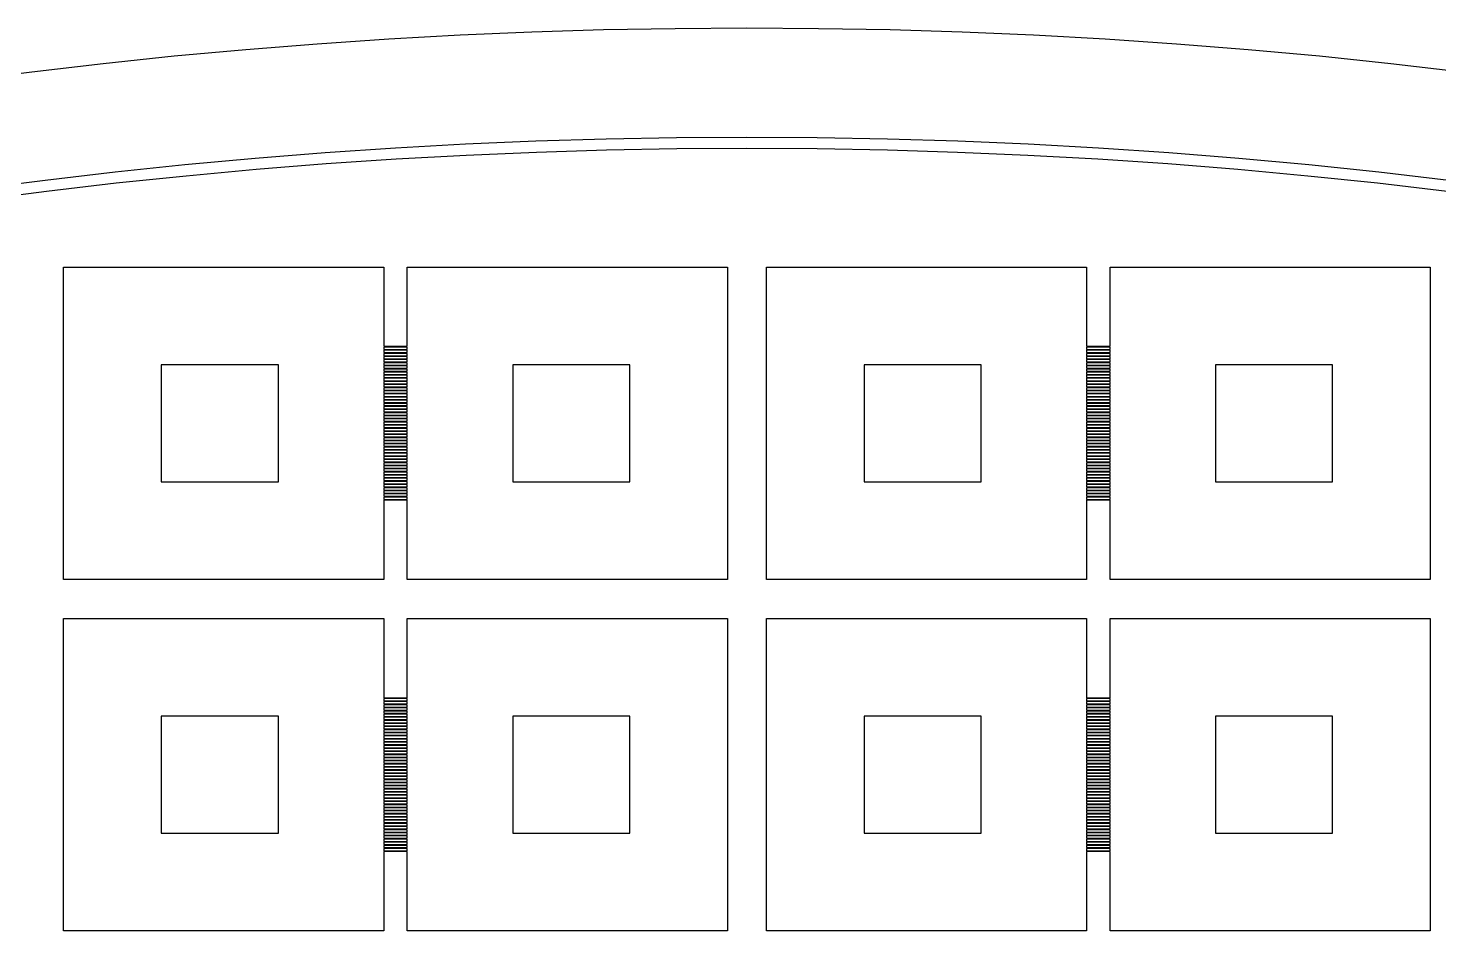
# Model space of a CAD drawing. Extents: x 40 to 187, y -3 to 150.
# Drawn here: x 101.03 to 119.5, y 138.31 to 150.13 of the extents above; entities that cross this region are included whole.
import ezdxf

# ---------------------------------------------------------------- set-up
doc = ezdxf.new("R2010")
doc.units = 0

msp = doc.modelspace()

# ---------------------------------------------------------------- linework, layer by layer
for p, q in [((106.687, 150.035), (105.75, 149.983)), ((107.625, 150.075), (106.687, 150.035)), ((108.563, 150.104), (107.625, 150.075)), ((109.502, 150.121), (108.563, 150.104)), ((110.441, 150.127), (109.502, 150.121)), ((111.38, 150.121), (110.441, 150.127)), ((112.318, 150.104), (111.38, 150.121)), ((113.257, 150.075), (112.318, 150.104)), ((114.194, 150.035), (113.257, 150.075)), ((115.132, 149.983), (114.194, 150.035)), ((103.877, 149.845), (102.942, 149.759)), ((104.813, 149.92), (103.877, 149.845)), ((105.75, 149.983), (104.813, 149.92)), ((116.068, 149.92), (115.132, 149.983)), ((117.004, 149.845), (116.068, 149.92)), ((117.939, 149.759), (117.004, 149.845)), ((102.009, 149.661), (101.076, 149.552)), ((102.942, 149.759), (102.009, 149.661)), ((118.873, 149.661), (117.939, 149.759)), ((119.805, 149.552), (118.873, 149.661)), ((101.076, 149.552), (100.145, 149.431)), ((108.598, 148.68), (109.52, 148.697)), ((109.52, 148.697), (110.441, 148.702)), ((110.441, 148.702), (111.362, 148.697)), ((111.362, 148.697), (112.283, 148.68)), ((104.918, 148.499), (105.837, 148.561)), ((105.837, 148.561), (106.757, 148.612)), ((106.757, 148.612), (107.678, 148.651)), ((107.678, 148.651), (108.598, 148.68)), ((108.602, 148.53), (107.683, 148.501)), ((109.521, 148.547), (108.602, 148.53)), ((110.441, 148.552), (109.521, 148.547)), ((111.36, 148.547), (110.441, 148.552)), ((112.28, 148.53), (111.36, 148.547)), ((113.199, 148.501), (112.28, 148.53)), ((112.283, 148.68), (113.204, 148.651)), ((113.204, 148.651), (114.125, 148.612)), ((114.125, 148.612), (115.044, 148.561)), ((115.044, 148.561), (115.964, 148.499)), ((102.166, 148.245), (103.082, 148.341)), ((103.082, 148.341), (104, 148.425)), ((104, 148.425), (104.918, 148.499)), ((104.929, 148.349), (104.012, 148.276)), ((105.846, 148.411), (104.929, 148.349)), ((106.764, 148.462), (105.846, 148.411)), ((107.683, 148.501), (106.764, 148.462)), ((114.117, 148.462), (113.199, 148.501)), ((115.035, 148.411), (114.117, 148.462)), ((115.953, 148.349), (115.035, 148.411)), ((116.869, 148.276), (115.953, 148.349)), ((115.964, 148.499), (116.882, 148.425)), ((116.882, 148.425), (117.799, 148.341)), ((117.799, 148.341), (118.716, 148.245)), ((101.251, 148.138), (102.166, 148.245)), ((103.097, 148.191), (102.182, 148.096)), ((104.012, 148.276), (103.097, 148.191)), ((117.785, 148.191), (116.869, 148.276)), ((118.699, 148.096), (117.785, 148.191)), ((118.716, 148.245), (119.631, 148.138)), ((100.337, 148.019), (101.251, 148.138)), ((101.269, 147.989), (100.357, 147.871)), ((102.182, 148.096), (101.269, 147.989)), ((119.612, 147.989), (118.699, 148.096)), ((101.493, 142.908), (101.493, 146.999)), ((101.493, 146.999), (105.686, 146.999)), ((105.686, 146.999), (105.686, 145.961)), ((105.992, 145.961), (105.992, 146.999)), ((105.992, 146.999), (110.185, 146.999)), ((110.185, 146.999), (110.185, 142.908)), ((110.696, 142.908), (110.696, 146.999)), ((110.696, 146.999), (114.889, 146.999)), ((114.889, 146.999), (114.889, 145.961)), ((115.196, 145.961), (115.196, 146.999)), ((115.196, 146.999), (119.389, 146.999)), ((119.389, 146.999), (119.389, 142.908)), ((105.686, 145.961), (105.992, 145.961)), ((105.992, 145.951), (105.686, 145.951)), ((105.686, 145.951), (105.686, 145.92)), ((105.992, 145.92), (105.992, 145.951)), ((114.889, 145.961), (115.196, 145.961)), ((115.196, 145.951), (114.889, 145.951)), ((114.889, 145.951), (114.889, 145.92)), ((115.196, 145.92), (115.196, 145.951)), ((105.686, 145.92), (105.992, 145.92)), ((105.992, 145.91), (105.686, 145.91)), ((105.686, 145.91), (105.686, 145.879)), ((105.686, 145.879), (105.992, 145.879)), ((105.992, 145.869), (105.686, 145.869)), ((105.686, 145.869), (105.686, 145.838)), ((105.686, 145.838), (105.992, 145.838)), ((105.992, 145.828), (105.686, 145.828)), ((105.686, 145.828), (105.686, 145.797)), ((105.686, 145.797), (105.992, 145.797)), ((105.992, 145.787), (105.686, 145.787)), ((105.686, 145.787), (105.686, 145.756)), ((105.686, 145.756), (105.992, 145.756)), ((105.992, 145.746), (105.686, 145.746)), ((105.686, 145.746), (105.686, 145.715)), ((105.992, 145.879), (105.992, 145.91)), ((105.992, 145.838), (105.992, 145.869)), ((105.992, 145.797), (105.992, 145.828)), ((105.992, 145.756), (105.992, 145.787)), ((105.992, 145.715), (105.992, 145.746)), ((114.889, 145.92), (115.196, 145.92)), ((115.196, 145.91), (114.889, 145.91)), ((114.889, 145.91), (114.889, 145.879)), ((114.889, 145.879), (115.196, 145.879)), ((115.196, 145.869), (114.889, 145.869)), ((114.889, 145.869), (114.889, 145.838)), ((114.889, 145.838), (115.196, 145.838)), ((115.196, 145.828), (114.889, 145.828)), ((114.889, 145.828), (114.889, 145.797)), ((114.889, 145.797), (115.196, 145.797)), ((115.196, 145.787), (114.889, 145.787)), ((114.889, 145.787), (114.889, 145.756)), ((114.889, 145.756), (115.196, 145.756)), ((115.196, 145.746), (114.889, 145.746)), ((114.889, 145.746), (114.889, 145.715)), ((115.196, 145.879), (115.196, 145.91)), ((115.196, 145.838), (115.196, 145.869)), ((115.196, 145.797), (115.196, 145.828)), ((115.196, 145.756), (115.196, 145.787)), ((115.196, 145.715), (115.196, 145.746)), ((104.305, 145.72), (102.771, 145.72)), ((102.771, 145.72), (102.771, 144.187)), ((104.305, 144.187), (104.305, 145.72)), ((105.686, 145.715), (105.992, 145.715)), ((105.992, 145.705), (105.686, 145.705)), ((105.686, 145.705), (105.686, 145.674)), ((105.686, 145.674), (105.992, 145.674)), ((105.992, 145.664), (105.686, 145.664)), ((105.686, 145.664), (105.686, 145.634)), ((105.686, 145.634), (105.992, 145.634)), ((105.992, 145.623), (105.686, 145.623)), ((105.686, 145.623), (105.686, 145.593)), ((105.686, 145.593), (105.992, 145.593)), ((105.992, 145.582), (105.686, 145.582)), ((105.686, 145.582), (105.686, 145.552)), ((105.992, 145.674), (105.992, 145.705)), ((105.992, 145.634), (105.992, 145.664)), ((105.992, 145.593), (105.992, 145.623)), ((105.992, 145.552), (105.992, 145.582)), ((108.907, 145.72), (107.373, 145.72)), ((107.373, 145.72), (107.373, 144.187)), ((108.907, 144.187), (108.907, 145.72)), ((113.509, 145.72), (111.975, 145.72)), ((111.975, 145.72), (111.975, 144.187)), ((113.509, 144.187), (113.509, 145.72)), ((114.889, 145.715), (115.196, 145.715)), ((115.196, 145.705), (114.889, 145.705)), ((114.889, 145.705), (114.889, 145.674)), ((114.889, 145.674), (115.196, 145.674)), ((115.196, 145.664), (114.889, 145.664)), ((114.889, 145.664), (114.889, 145.634)), ((114.889, 145.634), (115.196, 145.634)), ((115.196, 145.623), (114.889, 145.623)), ((114.889, 145.623), (114.889, 145.593)), ((114.889, 145.593), (115.196, 145.593)), ((115.196, 145.582), (114.889, 145.582)), ((114.889, 145.582), (114.889, 145.552)), ((115.196, 145.674), (115.196, 145.705)), ((115.196, 145.634), (115.196, 145.664)), ((115.196, 145.593), (115.196, 145.623)), ((115.196, 145.552), (115.196, 145.582)), ((118.11, 145.72), (116.576, 145.72)), ((116.576, 145.72), (116.576, 144.187)), ((118.11, 144.187), (118.11, 145.72)), ((105.686, 145.552), (105.992, 145.552)), ((105.992, 145.542), (105.686, 145.542)), ((105.686, 145.542), (105.686, 145.511)), ((105.686, 145.511), (105.992, 145.511)), ((105.992, 145.501), (105.686, 145.501)), ((105.686, 145.501), (105.686, 145.47)), ((105.686, 145.47), (105.992, 145.47)), ((105.992, 145.46), (105.686, 145.46)), ((105.686, 145.46), (105.686, 145.429)), ((105.686, 145.429), (105.992, 145.429)), ((105.992, 145.419), (105.686, 145.419)), ((105.686, 145.419), (105.686, 145.388)), ((105.686, 145.388), (105.992, 145.388)), ((105.992, 145.378), (105.686, 145.378)), ((105.686, 145.378), (105.686, 145.347)), ((105.992, 145.511), (105.992, 145.542)), ((105.992, 145.47), (105.992, 145.501)), ((105.992, 145.429), (105.992, 145.46)), ((105.992, 145.388), (105.992, 145.419)), ((105.992, 145.347), (105.992, 145.378)), ((114.889, 145.552), (115.196, 145.552)), ((115.196, 145.542), (114.889, 145.542)), ((114.889, 145.542), (114.889, 145.511)), ((114.889, 145.511), (115.196, 145.511)), ((115.196, 145.501), (114.889, 145.501)), ((114.889, 145.501), (114.889, 145.47)), ((114.889, 145.47), (115.196, 145.47)), ((115.196, 145.46), (114.889, 145.46)), ((114.889, 145.46), (114.889, 145.429)), ((114.889, 145.429), (115.196, 145.429)), ((115.196, 145.419), (114.889, 145.419)), ((114.889, 145.419), (114.889, 145.388)), ((114.889, 145.388), (115.196, 145.388)), ((115.196, 145.378), (114.889, 145.378)), ((114.889, 145.378), (114.889, 145.347)), ((115.196, 145.511), (115.196, 145.542)), ((115.196, 145.47), (115.196, 145.501)), ((115.196, 145.429), (115.196, 145.46)), ((115.196, 145.388), (115.196, 145.419)), ((115.196, 145.347), (115.196, 145.378)), ((105.686, 145.347), (105.992, 145.347)), ((105.992, 145.337), (105.686, 145.337)), ((105.686, 145.337), (105.686, 145.306)), ((105.686, 145.306), (105.992, 145.306)), ((105.992, 145.296), (105.686, 145.296)), ((105.686, 145.296), (105.686, 145.265)), ((105.686, 145.265), (105.992, 145.265)), ((105.992, 145.255), (105.686, 145.255)), ((105.686, 145.255), (105.686, 145.225)), ((105.686, 145.225), (105.992, 145.225)), ((105.992, 145.214), (105.686, 145.214)), ((105.686, 145.214), (105.686, 145.184)), ((105.992, 145.306), (105.992, 145.337)), ((105.992, 145.265), (105.992, 145.296)), ((105.992, 145.225), (105.992, 145.255)), ((105.992, 145.184), (105.992, 145.214)), ((114.889, 145.347), (115.196, 145.347)), ((115.196, 145.337), (114.889, 145.337)), ((114.889, 145.337), (114.889, 145.306)), ((114.889, 145.306), (115.196, 145.306)), ((115.196, 145.296), (114.889, 145.296)), ((114.889, 145.296), (114.889, 145.265)), ((114.889, 145.265), (115.196, 145.265)), ((115.196, 145.255), (114.889, 145.255)), ((114.889, 145.255), (114.889, 145.225)), ((114.889, 145.225), (115.196, 145.225)), ((115.196, 145.214), (114.889, 145.214)), ((114.889, 145.214), (114.889, 145.184)), ((115.196, 145.306), (115.196, 145.337)), ((115.196, 145.265), (115.196, 145.296)), ((115.196, 145.225), (115.196, 145.255)), ((115.196, 145.184), (115.196, 145.214)), ((105.686, 145.184), (105.992, 145.184)), ((105.992, 145.173), (105.686, 145.173)), ((105.686, 145.173), (105.686, 145.143)), ((105.686, 145.143), (105.992, 145.143)), ((105.992, 145.132), (105.686, 145.132)), ((105.686, 145.132), (105.686, 145.102)), ((105.686, 145.102), (105.992, 145.102)), ((105.992, 145.092), (105.686, 145.092)), ((105.686, 145.092), (105.686, 145.061)), ((105.686, 145.061), (105.992, 145.061)), ((105.992, 145.051), (105.686, 145.051)), ((105.686, 145.051), (105.686, 145.02)), ((105.686, 145.02), (105.992, 145.02)), ((105.992, 145.01), (105.686, 145.01)), ((105.686, 145.01), (105.686, 144.979)), ((105.992, 145.143), (105.992, 145.173)), ((105.992, 145.102), (105.992, 145.132)), ((105.992, 145.061), (105.992, 145.092)), ((105.992, 145.02), (105.992, 145.051)), ((105.992, 144.979), (105.992, 145.01)), ((114.889, 145.184), (115.196, 145.184)), ((115.196, 145.173), (114.889, 145.173)), ((114.889, 145.173), (114.889, 145.143)), ((114.889, 145.143), (115.196, 145.143)), ((115.196, 145.132), (114.889, 145.132)), ((114.889, 145.132), (114.889, 145.102)), ((114.889, 145.102), (115.196, 145.102)), ((115.196, 145.092), (114.889, 145.092)), ((114.889, 145.092), (114.889, 145.061)), ((114.889, 145.061), (115.196, 145.061)), ((115.196, 145.051), (114.889, 145.051)), ((114.889, 145.051), (114.889, 145.02)), ((114.889, 145.02), (115.196, 145.02)), ((115.196, 145.01), (114.889, 145.01)), ((114.889, 145.01), (114.889, 144.979)), ((115.196, 145.143), (115.196, 145.173)), ((115.196, 145.102), (115.196, 145.132)), ((115.196, 145.061), (115.196, 145.092)), ((115.196, 145.02), (115.196, 145.051)), ((115.196, 144.979), (115.196, 145.01)), ((105.686, 144.979), (105.992, 144.979)), ((105.992, 144.969), (105.686, 144.969)), ((105.686, 144.969), (105.686, 144.938)), ((105.686, 144.938), (105.992, 144.938)), ((105.992, 144.928), (105.686, 144.928)), ((105.686, 144.928), (105.686, 144.897)), ((105.686, 144.897), (105.992, 144.897)), ((105.992, 144.887), (105.686, 144.887)), ((105.686, 144.887), (105.686, 144.856)), ((105.686, 144.856), (105.992, 144.856)), ((105.992, 144.846), (105.686, 144.846)), ((105.686, 144.846), (105.686, 144.815)), ((105.992, 144.938), (105.992, 144.969)), ((105.992, 144.897), (105.992, 144.928)), ((105.992, 144.856), (105.992, 144.887)), ((105.992, 144.815), (105.992, 144.846)), ((114.889, 144.979), (115.196, 144.979)), ((115.196, 144.969), (114.889, 144.969)), ((114.889, 144.969), (114.889, 144.938)), ((114.889, 144.938), (115.196, 144.938)), ((115.196, 144.928), (114.889, 144.928)), ((114.889, 144.928), (114.889, 144.897)), ((114.889, 144.897), (115.196, 144.897)), ((115.196, 144.887), (114.889, 144.887)), ((114.889, 144.887), (114.889, 144.856)), ((114.889, 144.856), (115.196, 144.856)), ((115.196, 144.846), (114.889, 144.846)), ((114.889, 144.846), (114.889, 144.815)), ((115.196, 144.938), (115.196, 144.969)), ((115.196, 144.897), (115.196, 144.928)), ((115.196, 144.856), (115.196, 144.887)), ((115.196, 144.815), (115.196, 144.846)), ((105.686, 144.815), (105.992, 144.815)), ((105.992, 144.805), (105.686, 144.805)), ((105.686, 144.805), (105.686, 144.775)), ((105.686, 144.775), (105.992, 144.775)), ((105.992, 144.764), (105.686, 144.764)), ((105.686, 144.764), (105.686, 144.734)), ((105.686, 144.734), (105.992, 144.734)), ((105.992, 144.723), (105.686, 144.723)), ((105.686, 144.723), (105.686, 144.693)), ((105.686, 144.693), (105.992, 144.693)), ((105.992, 144.683), (105.686, 144.683)), ((105.686, 144.683), (105.686, 144.652)), ((105.686, 144.652), (105.992, 144.652)), ((105.992, 144.642), (105.686, 144.642)), ((105.686, 144.642), (105.686, 144.611)), ((105.992, 144.775), (105.992, 144.805)), ((105.992, 144.734), (105.992, 144.764)), ((105.992, 144.693), (105.992, 144.723)), ((105.992, 144.652), (105.992, 144.683)), ((105.992, 144.611), (105.992, 144.642)), ((114.889, 144.815), (115.196, 144.815)), ((115.196, 144.805), (114.889, 144.805)), ((114.889, 144.805), (114.889, 144.775)), ((114.889, 144.775), (115.196, 144.775)), ((115.196, 144.764), (114.889, 144.764)), ((114.889, 144.764), (114.889, 144.734)), ((114.889, 144.734), (115.196, 144.734)), ((115.196, 144.723), (114.889, 144.723)), ((114.889, 144.723), (114.889, 144.693)), ((114.889, 144.693), (115.196, 144.693)), ((115.196, 144.683), (114.889, 144.683)), ((114.889, 144.683), (114.889, 144.652)), ((114.889, 144.652), (115.196, 144.652)), ((115.196, 144.642), (114.889, 144.642)), ((114.889, 144.642), (114.889, 144.611)), ((115.196, 144.775), (115.196, 144.805)), ((115.196, 144.734), (115.196, 144.764)), ((115.196, 144.693), (115.196, 144.723)), ((115.196, 144.652), (115.196, 144.683)), ((115.196, 144.611), (115.196, 144.642)), ((105.686, 144.611), (105.992, 144.611)), ((105.992, 144.601), (105.686, 144.601)), ((105.686, 144.601), (105.686, 144.57)), ((105.686, 144.57), (105.992, 144.57)), ((105.992, 144.56), (105.686, 144.56)), ((105.686, 144.56), (105.686, 144.529)), ((105.686, 144.529), (105.992, 144.529)), ((105.992, 144.519), (105.686, 144.519)), ((105.686, 144.519), (105.686, 144.488)), ((105.686, 144.488), (105.992, 144.488)), ((105.992, 144.478), (105.686, 144.478)), ((105.686, 144.478), (105.686, 144.447)), ((105.992, 144.57), (105.992, 144.601)), ((105.992, 144.529), (105.992, 144.56)), ((105.992, 144.488), (105.992, 144.519)), ((105.992, 144.447), (105.992, 144.478)), ((114.889, 144.611), (115.196, 144.611)), ((115.196, 144.601), (114.889, 144.601)), ((114.889, 144.601), (114.889, 144.57)), ((114.889, 144.57), (115.196, 144.57)), ((115.196, 144.56), (114.889, 144.56)), ((114.889, 144.56), (114.889, 144.529)), ((114.889, 144.529), (115.196, 144.529)), ((115.196, 144.519), (114.889, 144.519)), ((114.889, 144.519), (114.889, 144.488)), ((114.889, 144.488), (115.196, 144.488)), ((115.196, 144.478), (114.889, 144.478)), ((114.889, 144.478), (114.889, 144.447)), ((115.196, 144.57), (115.196, 144.601)), ((115.196, 144.529), (115.196, 144.56)), ((115.196, 144.488), (115.196, 144.519)), ((115.196, 144.447), (115.196, 144.478)), ((105.686, 144.447), (105.992, 144.447)), ((105.992, 144.437), (105.686, 144.437)), ((105.686, 144.437), (105.686, 144.406)), ((105.686, 144.406), (105.992, 144.406)), ((105.992, 144.396), (105.686, 144.396)), ((105.686, 144.396), (105.686, 144.366)), ((105.686, 144.366), (105.992, 144.366)), ((105.992, 144.355), (105.686, 144.355)), ((105.686, 144.355), (105.686, 144.325)), ((105.686, 144.325), (105.992, 144.325)), ((105.992, 144.314), (105.686, 144.314)), ((105.686, 144.314), (105.686, 144.284)), ((105.686, 144.284), (105.992, 144.284)), ((105.992, 144.274), (105.686, 144.274)), ((105.686, 144.274), (105.686, 144.243)), ((105.992, 144.406), (105.992, 144.437)), ((105.992, 144.366), (105.992, 144.396)), ((105.992, 144.325), (105.992, 144.355)), ((105.992, 144.284), (105.992, 144.314)), ((105.992, 144.243), (105.992, 144.274)), ((114.889, 144.447), (115.196, 144.447)), ((115.196, 144.437), (114.889, 144.437)), ((114.889, 144.437), (114.889, 144.406)), ((114.889, 144.406), (115.196, 144.406)), ((115.196, 144.396), (114.889, 144.396)), ((114.889, 144.396), (114.889, 144.366)), ((114.889, 144.366), (115.196, 144.366)), ((115.196, 144.355), (114.889, 144.355)), ((114.889, 144.355), (114.889, 144.325)), ((114.889, 144.325), (115.196, 144.325)), ((115.196, 144.314), (114.889, 144.314)), ((114.889, 144.314), (114.889, 144.284)), ((114.889, 144.284), (115.196, 144.284)), ((115.196, 144.274), (114.889, 144.274)), ((114.889, 144.274), (114.889, 144.243)), ((115.196, 144.406), (115.196, 144.437)), ((115.196, 144.366), (115.196, 144.396)), ((115.196, 144.325), (115.196, 144.355)), ((115.196, 144.284), (115.196, 144.314)), ((115.196, 144.243), (115.196, 144.274)), ((102.771, 144.187), (104.305, 144.187)), ((105.686, 144.243), (105.992, 144.243)), ((105.992, 144.233), (105.686, 144.233)), ((105.686, 144.233), (105.686, 144.202)), ((105.686, 144.202), (105.992, 144.202)), ((105.992, 144.192), (105.686, 144.192)), ((105.686, 144.192), (105.686, 144.161)), ((105.686, 144.161), (105.992, 144.161)), ((105.992, 144.151), (105.686, 144.151)), ((105.686, 144.151), (105.686, 144.12)), ((105.686, 144.12), (105.992, 144.12)), ((105.992, 144.11), (105.686, 144.11)), ((105.686, 144.11), (105.686, 144.079)), ((105.686, 144.079), (105.992, 144.079)), ((105.992, 144.202), (105.992, 144.233)), ((105.992, 144.161), (105.992, 144.192)), ((105.992, 144.12), (105.992, 144.151)), ((105.992, 144.079), (105.992, 144.11)), ((107.373, 144.187), (108.907, 144.187)), ((111.975, 144.187), (113.509, 144.187)), ((114.889, 144.243), (115.196, 144.243)), ((115.196, 144.233), (114.889, 144.233)), ((114.889, 144.233), (114.889, 144.202)), ((114.889, 144.202), (115.196, 144.202)), ((115.196, 144.192), (114.889, 144.192)), ((114.889, 144.192), (114.889, 144.161)), ((114.889, 144.161), (115.196, 144.161)), ((115.196, 144.151), (114.889, 144.151)), ((114.889, 144.151), (114.889, 144.12)), ((114.889, 144.12), (115.196, 144.12)), ((115.196, 144.11), (114.889, 144.11)), ((114.889, 144.11), (114.889, 144.079)), ((114.889, 144.079), (115.196, 144.079)), ((115.196, 144.202), (115.196, 144.233)), ((115.196, 144.161), (115.196, 144.192)), ((115.196, 144.12), (115.196, 144.151)), ((115.196, 144.079), (115.196, 144.11)), ((116.576, 144.187), (118.11, 144.187)), ((105.992, 144.069), (105.686, 144.069)), ((105.686, 144.069), (105.686, 144.038)), ((105.686, 144.038), (105.992, 144.038)), ((105.992, 144.028), (105.686, 144.028)), ((105.686, 144.028), (105.686, 143.997)), ((105.686, 143.997), (105.992, 143.997)), ((105.992, 143.987), (105.686, 143.987)), ((105.686, 143.987), (105.686, 143.957)), ((105.686, 143.957), (105.992, 143.957)), ((105.992, 143.946), (105.686, 143.946)), ((105.686, 143.946), (105.686, 142.908)), ((105.992, 144.038), (105.992, 144.069)), ((105.992, 143.997), (105.992, 144.028)), ((105.992, 143.957), (105.992, 143.987)), ((105.992, 142.908), (105.992, 143.946)), ((115.196, 144.069), (114.889, 144.069)), ((114.889, 144.069), (114.889, 144.038)), ((114.889, 144.038), (115.196, 144.038)), ((115.196, 144.028), (114.889, 144.028)), ((114.889, 144.028), (114.889, 143.997)), ((114.889, 143.997), (115.196, 143.997)), ((115.196, 143.987), (114.889, 143.987)), ((114.889, 143.987), (114.889, 143.957)), ((114.889, 143.957), (115.196, 143.957)), ((115.196, 143.946), (114.889, 143.946)), ((114.889, 143.946), (114.889, 142.908)), ((115.196, 144.038), (115.196, 144.069)), ((115.196, 143.997), (115.196, 144.028)), ((115.196, 143.957), (115.196, 143.987)), ((115.196, 142.908), (115.196, 143.946)), ((105.686, 142.908), (101.493, 142.908)), ((110.185, 142.908), (105.992, 142.908)), ((114.889, 142.908), (110.696, 142.908)), ((119.389, 142.908), (115.196, 142.908)), ((101.493, 138.307), (101.493, 142.397)), ((101.493, 142.397), (105.686, 142.397)), ((105.686, 142.397), (105.686, 141.359)), ((105.992, 141.359), (105.992, 142.397)), ((105.992, 142.397), (110.185, 142.397)), ((110.185, 142.397), (110.185, 138.307)), ((110.696, 138.307), (110.696, 142.397)), ((110.696, 142.397), (114.889, 142.397)), ((114.889, 142.397), (114.889, 141.359)), ((115.196, 141.359), (115.196, 142.397)), ((115.196, 142.397), (119.389, 142.397)), ((119.389, 142.397), (119.389, 138.307)), ((105.686, 141.359), (105.992, 141.359)), ((105.992, 141.349), (105.686, 141.349)), ((105.686, 141.349), (105.686, 141.318)), ((105.686, 141.318), (105.992, 141.318)), ((105.992, 141.308), (105.686, 141.308)), ((105.686, 141.308), (105.686, 141.277)), ((105.992, 141.318), (105.992, 141.349)), ((105.992, 141.277), (105.992, 141.308)), ((114.889, 141.359), (115.196, 141.359)), ((115.196, 141.349), (114.889, 141.349)), ((114.889, 141.349), (114.889, 141.318)), ((114.889, 141.318), (115.196, 141.318)), ((115.196, 141.308), (114.889, 141.308)), ((114.889, 141.308), (114.889, 141.277)), ((115.196, 141.318), (115.196, 141.349)), ((115.196, 141.277), (115.196, 141.308)), ((105.686, 141.277), (105.992, 141.277)), ((105.992, 141.267), (105.686, 141.267)), ((105.686, 141.267), (105.686, 141.236)), ((105.686, 141.236), (105.992, 141.236)), ((105.992, 141.226), (105.686, 141.226)), ((105.686, 141.226), (105.686, 141.195)), ((105.686, 141.195), (105.992, 141.195)), ((105.992, 141.185), (105.686, 141.185)), ((105.686, 141.185), (105.686, 141.155)), ((105.686, 141.155), (105.992, 141.155)), ((105.992, 141.144), (105.686, 141.144)), ((105.686, 141.144), (105.686, 141.114)), ((105.992, 141.236), (105.992, 141.267)), ((105.992, 141.195), (105.992, 141.226)), ((105.992, 141.155), (105.992, 141.185)), ((105.992, 141.114), (105.992, 141.144)), ((114.889, 141.277), (115.196, 141.277)), ((115.196, 141.267), (114.889, 141.267)), ((114.889, 141.267), (114.889, 141.236)), ((114.889, 141.236), (115.196, 141.236)), ((115.196, 141.226), (114.889, 141.226)), ((114.889, 141.226), (114.889, 141.195)), ((114.889, 141.195), (115.196, 141.195)), ((115.196, 141.185), (114.889, 141.185)), ((114.889, 141.185), (114.889, 141.155)), ((114.889, 141.155), (115.196, 141.155)), ((115.196, 141.144), (114.889, 141.144)), ((114.889, 141.144), (114.889, 141.114)), ((115.196, 141.236), (115.196, 141.267)), ((115.196, 141.195), (115.196, 141.226)), ((115.196, 141.155), (115.196, 141.185)), ((115.196, 141.114), (115.196, 141.144)), ((104.305, 141.119), (102.771, 141.119)), ((102.771, 141.119), (102.771, 139.585)), ((104.305, 139.585), (104.305, 141.119)), ((105.686, 141.114), (105.992, 141.114)), ((105.992, 141.103), (105.686, 141.103)), ((105.686, 141.103), (105.686, 141.073)), ((105.686, 141.073), (105.992, 141.073)), ((105.992, 141.063), (105.686, 141.063)), ((105.686, 141.063), (105.686, 141.032)), ((105.686, 141.032), (105.992, 141.032)), ((105.992, 141.022), (105.686, 141.022)), ((105.686, 141.022), (105.686, 140.991)), ((105.686, 140.991), (105.992, 140.991)), ((105.992, 140.981), (105.686, 140.981)), ((105.686, 140.981), (105.686, 140.95)), ((105.686, 140.95), (105.992, 140.95)), ((105.992, 140.94), (105.686, 140.94)), ((105.686, 140.94), (105.686, 140.909)), ((105.992, 141.073), (105.992, 141.103)), ((105.992, 141.032), (105.992, 141.063)), ((105.992, 140.991), (105.992, 141.022)), ((105.992, 140.95), (105.992, 140.981)), ((105.992, 140.909), (105.992, 140.94)), ((108.907, 141.119), (107.373, 141.119)), ((107.373, 141.119), (107.373, 139.585)), ((108.907, 139.585), (108.907, 141.119)), ((113.509, 141.119), (111.975, 141.119)), ((111.975, 141.119), (111.975, 139.585)), ((113.509, 139.585), (113.509, 141.119)), ((114.889, 141.114), (115.196, 141.114)), ((115.196, 141.103), (114.889, 141.103)), ((114.889, 141.103), (114.889, 141.073)), ((114.889, 141.073), (115.196, 141.073)), ((115.196, 141.063), (114.889, 141.063)), ((114.889, 141.063), (114.889, 141.032)), ((114.889, 141.032), (115.196, 141.032)), ((115.196, 141.022), (114.889, 141.022)), ((114.889, 141.022), (114.889, 140.991)), ((114.889, 140.991), (115.196, 140.991)), ((115.196, 140.981), (114.889, 140.981)), ((114.889, 140.981), (114.889, 140.95)), ((114.889, 140.95), (115.196, 140.95)), ((115.196, 140.94), (114.889, 140.94)), ((114.889, 140.94), (114.889, 140.909)), ((115.196, 141.073), (115.196, 141.103)), ((115.196, 141.032), (115.196, 141.063)), ((115.196, 140.991), (115.196, 141.022)), ((115.196, 140.95), (115.196, 140.981)), ((115.196, 140.909), (115.196, 140.94)), ((118.11, 141.119), (116.576, 141.119)), ((116.576, 141.119), (116.576, 139.585)), ((118.11, 139.585), (118.11, 141.119)), ((105.686, 140.909), (105.992, 140.909)), ((105.992, 140.899), (105.686, 140.899)), ((105.686, 140.899), (105.686, 140.868)), ((105.686, 140.868), (105.992, 140.868)), ((105.992, 140.858), (105.686, 140.858)), ((105.686, 140.858), (105.686, 140.827)), ((105.686, 140.827), (105.992, 140.827)), ((105.992, 140.817), (105.686, 140.817)), ((105.686, 140.817), (105.686, 140.786)), ((105.686, 140.786), (105.992, 140.786)), ((105.992, 140.776), (105.686, 140.776)), ((105.686, 140.776), (105.686, 140.746)), ((105.992, 140.868), (105.992, 140.899)), ((105.992, 140.827), (105.992, 140.858)), ((105.992, 140.786), (105.992, 140.817)), ((105.992, 140.746), (105.992, 140.776)), ((114.889, 140.909), (115.196, 140.909)), ((115.196, 140.899), (114.889, 140.899)), ((114.889, 140.899), (114.889, 140.868)), ((114.889, 140.868), (115.196, 140.868)), ((115.196, 140.858), (114.889, 140.858)), ((114.889, 140.858), (114.889, 140.827)), ((114.889, 140.827), (115.196, 140.827)), ((115.196, 140.817), (114.889, 140.817)), ((114.889, 140.817), (114.889, 140.786)), ((114.889, 140.786), (115.196, 140.786)), ((115.196, 140.776), (114.889, 140.776)), ((114.889, 140.776), (114.889, 140.746)), ((115.196, 140.868), (115.196, 140.899)), ((115.196, 140.827), (115.196, 140.858)), ((115.196, 140.786), (115.196, 140.817)), ((115.196, 140.746), (115.196, 140.776)), ((105.686, 140.746), (105.992, 140.746)), ((105.992, 140.735), (105.686, 140.735)), ((105.686, 140.735), (105.686, 140.705)), ((105.686, 140.705), (105.992, 140.705)), ((105.992, 140.694), (105.686, 140.694)), ((105.686, 140.694), (105.686, 140.664)), ((105.686, 140.664), (105.992, 140.664)), ((105.992, 140.654), (105.686, 140.654)), ((105.686, 140.654), (105.686, 140.623)), ((105.686, 140.623), (105.992, 140.623)), ((105.992, 140.613), (105.686, 140.613)), ((105.686, 140.613), (105.686, 140.582)), ((105.686, 140.582), (105.992, 140.582)), ((105.992, 140.572), (105.686, 140.572)), ((105.686, 140.572), (105.686, 140.541)), ((105.992, 140.705), (105.992, 140.735)), ((105.992, 140.664), (105.992, 140.694)), ((105.992, 140.623), (105.992, 140.654)), ((105.992, 140.582), (105.992, 140.613)), ((105.992, 140.541), (105.992, 140.572)), ((114.889, 140.746), (115.196, 140.746)), ((115.196, 140.735), (114.889, 140.735)), ((114.889, 140.735), (114.889, 140.705)), ((114.889, 140.705), (115.196, 140.705)), ((115.196, 140.694), (114.889, 140.694)), ((114.889, 140.694), (114.889, 140.664)), ((114.889, 140.664), (115.196, 140.664)), ((115.196, 140.654), (114.889, 140.654)), ((114.889, 140.654), (114.889, 140.623)), ((114.889, 140.623), (115.196, 140.623)), ((115.196, 140.613), (114.889, 140.613)), ((114.889, 140.613), (114.889, 140.582)), ((114.889, 140.582), (115.196, 140.582)), ((115.196, 140.572), (114.889, 140.572)), ((114.889, 140.572), (114.889, 140.541)), ((115.196, 140.705), (115.196, 140.735)), ((115.196, 140.664), (115.196, 140.694)), ((115.196, 140.623), (115.196, 140.654)), ((115.196, 140.582), (115.196, 140.613)), ((115.196, 140.541), (115.196, 140.572)), ((105.686, 140.541), (105.992, 140.541)), ((105.992, 140.531), (105.686, 140.531)), ((105.686, 140.531), (105.686, 140.5)), ((105.686, 140.5), (105.992, 140.5)), ((105.992, 140.49), (105.686, 140.49)), ((105.686, 140.49), (105.686, 140.459)), ((105.686, 140.459), (105.992, 140.459)), ((105.992, 140.449), (105.686, 140.449)), ((105.686, 140.449), (105.686, 140.418)), ((105.686, 140.418), (105.992, 140.418)), ((105.992, 140.408), (105.686, 140.408)), ((105.686, 140.408), (105.686, 140.377)), ((105.992, 140.5), (105.992, 140.531)), ((105.992, 140.459), (105.992, 140.49)), ((105.992, 140.418), (105.992, 140.449)), ((105.992, 140.377), (105.992, 140.408)), ((114.889, 140.541), (115.196, 140.541)), ((115.196, 140.531), (114.889, 140.531)), ((114.889, 140.531), (114.889, 140.5)), ((114.889, 140.5), (115.196, 140.5)), ((115.196, 140.49), (114.889, 140.49)), ((114.889, 140.49), (114.889, 140.459)), ((114.889, 140.459), (115.196, 140.459)), ((115.196, 140.449), (114.889, 140.449)), ((114.889, 140.449), (114.889, 140.418)), ((114.889, 140.418), (115.196, 140.418)), ((115.196, 140.408), (114.889, 140.408)), ((114.889, 140.408), (114.889, 140.377)), ((115.196, 140.5), (115.196, 140.531)), ((115.196, 140.459), (115.196, 140.49)), ((115.196, 140.418), (115.196, 140.449)), ((115.196, 140.377), (115.196, 140.408)), ((105.686, 140.377), (105.992, 140.377)), ((105.992, 140.367), (105.686, 140.367)), ((105.686, 140.367), (105.686, 140.337)), ((105.686, 140.337), (105.992, 140.337)), ((105.992, 140.326), (105.686, 140.326)), ((105.686, 140.326), (105.686, 140.296)), ((105.686, 140.296), (105.992, 140.296)), ((105.992, 140.285), (105.686, 140.285)), ((105.686, 140.285), (105.686, 140.255)), ((105.686, 140.255), (105.992, 140.255)), ((105.992, 140.244), (105.686, 140.244)), ((105.686, 140.244), (105.686, 140.214)), ((105.686, 140.214), (105.992, 140.214)), ((105.992, 140.204), (105.686, 140.204)), ((105.686, 140.204), (105.686, 140.173)), ((105.992, 140.337), (105.992, 140.367)), ((105.992, 140.296), (105.992, 140.326)), ((105.992, 140.255), (105.992, 140.285)), ((105.992, 140.214), (105.992, 140.244)), ((105.992, 140.173), (105.992, 140.204)), ((114.889, 140.377), (115.196, 140.377)), ((115.196, 140.367), (114.889, 140.367)), ((114.889, 140.367), (114.889, 140.337)), ((114.889, 140.337), (115.196, 140.337)), ((115.196, 140.326), (114.889, 140.326)), ((114.889, 140.326), (114.889, 140.296)), ((114.889, 140.296), (115.196, 140.296)), ((115.196, 140.285), (114.889, 140.285)), ((114.889, 140.285), (114.889, 140.255)), ((114.889, 140.255), (115.196, 140.255)), ((115.196, 140.244), (114.889, 140.244)), ((114.889, 140.244), (114.889, 140.214)), ((114.889, 140.214), (115.196, 140.214)), ((115.196, 140.204), (114.889, 140.204)), ((114.889, 140.204), (114.889, 140.173)), ((115.196, 140.337), (115.196, 140.367)), ((115.196, 140.296), (115.196, 140.326)), ((115.196, 140.255), (115.196, 140.285)), ((115.196, 140.214), (115.196, 140.244)), ((115.196, 140.173), (115.196, 140.204)), ((105.686, 140.173), (105.992, 140.173)), ((105.992, 140.163), (105.686, 140.163)), ((105.686, 140.163), (105.686, 140.132)), ((105.686, 140.132), (105.992, 140.132)), ((105.992, 140.122), (105.686, 140.122)), ((105.686, 140.122), (105.686, 140.091)), ((105.686, 140.091), (105.992, 140.091)), ((105.992, 140.081), (105.686, 140.081)), ((105.686, 140.081), (105.686, 140.05)), ((105.686, 140.05), (105.992, 140.05)), ((105.992, 140.04), (105.686, 140.04)), ((105.686, 140.04), (105.686, 140.009)), ((105.992, 140.132), (105.992, 140.163)), ((105.992, 140.091), (105.992, 140.122)), ((105.992, 140.05), (105.992, 140.081)), ((105.992, 140.009), (105.992, 140.04)), ((114.889, 140.173), (115.196, 140.173)), ((115.196, 140.163), (114.889, 140.163)), ((114.889, 140.163), (114.889, 140.132)), ((114.889, 140.132), (115.196, 140.132)), ((115.196, 140.122), (114.889, 140.122)), ((114.889, 140.122), (114.889, 140.091)), ((114.889, 140.091), (115.196, 140.091)), ((115.196, 140.081), (114.889, 140.081)), ((114.889, 140.081), (114.889, 140.05)), ((114.889, 140.05), (115.196, 140.05)), ((115.196, 140.04), (114.889, 140.04)), ((114.889, 140.04), (114.889, 140.009)), ((115.196, 140.132), (115.196, 140.163)), ((115.196, 140.091), (115.196, 140.122)), ((115.196, 140.05), (115.196, 140.081)), ((115.196, 140.009), (115.196, 140.04)), ((105.686, 140.009), (105.992, 140.009)), ((105.992, 139.999), (105.686, 139.999)), ((105.686, 139.999), (105.686, 139.968)), ((105.686, 139.968), (105.992, 139.968)), ((105.992, 139.958), (105.686, 139.958)), ((105.686, 139.958), (105.686, 139.927)), ((105.686, 139.927), (105.992, 139.927)), ((105.992, 139.917), (105.686, 139.917)), ((105.686, 139.917), (105.686, 139.887)), ((105.686, 139.887), (105.992, 139.887)), ((105.992, 139.876), (105.686, 139.876)), ((105.686, 139.876), (105.686, 139.846)), ((105.686, 139.846), (105.992, 139.846)), ((105.992, 139.835), (105.686, 139.835)), ((105.686, 139.835), (105.686, 139.805)), ((105.992, 139.968), (105.992, 139.999)), ((105.992, 139.927), (105.992, 139.958)), ((105.992, 139.887), (105.992, 139.917)), ((105.992, 139.846), (105.992, 139.876)), ((105.992, 139.805), (105.992, 139.835)), ((114.889, 140.009), (115.196, 140.009)), ((115.196, 139.999), (114.889, 139.999)), ((114.889, 139.999), (114.889, 139.968)), ((114.889, 139.968), (115.196, 139.968)), ((115.196, 139.958), (114.889, 139.958)), ((114.889, 139.958), (114.889, 139.927)), ((114.889, 139.927), (115.196, 139.927)), ((115.196, 139.917), (114.889, 139.917)), ((114.889, 139.917), (114.889, 139.887)), ((114.889, 139.887), (115.196, 139.887)), ((115.196, 139.876), (114.889, 139.876)), ((114.889, 139.876), (114.889, 139.846)), ((114.889, 139.846), (115.196, 139.846)), ((115.196, 139.835), (114.889, 139.835)), ((114.889, 139.835), (114.889, 139.805)), ((115.196, 139.968), (115.196, 139.999)), ((115.196, 139.927), (115.196, 139.958)), ((115.196, 139.887), (115.196, 139.917)), ((115.196, 139.846), (115.196, 139.876)), ((115.196, 139.805), (115.196, 139.835)), ((105.686, 139.805), (105.992, 139.805)), ((105.992, 139.795), (105.686, 139.795)), ((105.686, 139.795), (105.686, 139.764)), ((105.686, 139.764), (105.992, 139.764)), ((105.992, 139.754), (105.686, 139.754)), ((105.686, 139.754), (105.686, 139.723)), ((105.686, 139.723), (105.992, 139.723)), ((105.992, 139.713), (105.686, 139.713)), ((105.686, 139.713), (105.686, 139.682)), ((105.686, 139.682), (105.992, 139.682)), ((105.992, 139.672), (105.686, 139.672)), ((105.686, 139.672), (105.686, 139.641)), ((105.992, 139.764), (105.992, 139.795)), ((105.992, 139.723), (105.992, 139.754)), ((105.992, 139.682), (105.992, 139.713)), ((105.992, 139.641), (105.992, 139.672)), ((114.889, 139.805), (115.196, 139.805)), ((115.196, 139.795), (114.889, 139.795)), ((114.889, 139.795), (114.889, 139.764)), ((114.889, 139.764), (115.196, 139.764)), ((115.196, 139.754), (114.889, 139.754)), ((114.889, 139.754), (114.889, 139.723)), ((114.889, 139.723), (115.196, 139.723)), ((115.196, 139.713), (114.889, 139.713)), ((114.889, 139.713), (114.889, 139.682)), ((114.889, 139.682), (115.196, 139.682)), ((115.196, 139.672), (114.889, 139.672)), ((114.889, 139.672), (114.889, 139.641)), ((115.196, 139.764), (115.196, 139.795)), ((115.196, 139.723), (115.196, 139.754)), ((115.196, 139.682), (115.196, 139.713)), ((115.196, 139.641), (115.196, 139.672)), ((102.771, 139.585), (104.305, 139.585)), ((105.686, 139.641), (105.992, 139.641)), ((105.992, 139.631), (105.686, 139.631)), ((105.686, 139.631), (105.686, 139.6)), ((105.686, 139.6), (105.992, 139.6)), ((105.992, 139.59), (105.686, 139.59)), ((105.686, 139.59), (105.686, 139.559)), ((105.686, 139.559), (105.992, 139.559)), ((105.992, 139.549), (105.686, 139.549)), ((105.686, 139.549), (105.686, 139.518)), ((105.686, 139.518), (105.992, 139.518)), ((105.992, 139.508), (105.686, 139.508)), ((105.686, 139.508), (105.686, 139.478)), ((105.686, 139.478), (105.992, 139.478)), ((105.992, 139.467), (105.686, 139.467)), ((105.686, 139.467), (105.686, 139.437)), ((105.992, 139.6), (105.992, 139.631)), ((105.992, 139.559), (105.992, 139.59)), ((105.992, 139.518), (105.992, 139.549)), ((105.992, 139.478), (105.992, 139.508)), ((105.992, 139.437), (105.992, 139.467)), ((107.373, 139.585), (108.907, 139.585)), ((111.975, 139.585), (113.509, 139.585)), ((114.889, 139.641), (115.196, 139.641)), ((115.196, 139.631), (114.889, 139.631)), ((114.889, 139.631), (114.889, 139.6)), ((114.889, 139.6), (115.196, 139.6)), ((115.196, 139.59), (114.889, 139.59)), ((114.889, 139.59), (114.889, 139.559)), ((114.889, 139.559), (115.196, 139.559)), ((115.196, 139.549), (114.889, 139.549)), ((114.889, 139.549), (114.889, 139.518)), ((114.889, 139.518), (115.196, 139.518)), ((115.196, 139.508), (114.889, 139.508)), ((114.889, 139.508), (114.889, 139.478)), ((114.889, 139.478), (115.196, 139.478)), ((115.196, 139.467), (114.889, 139.467)), ((114.889, 139.467), (114.889, 139.437)), ((115.196, 139.6), (115.196, 139.631)), ((115.196, 139.559), (115.196, 139.59)), ((115.196, 139.518), (115.196, 139.549)), ((115.196, 139.478), (115.196, 139.508)), ((115.196, 139.437), (115.196, 139.467)), ((116.576, 139.585), (118.11, 139.585)), ((105.686, 139.437), (105.992, 139.437)), ((105.992, 139.426), (105.686, 139.426)), ((105.686, 139.426), (105.686, 139.396)), ((105.686, 139.396), (105.992, 139.396)), ((105.992, 139.385), (105.686, 139.385)), ((105.686, 139.385), (105.686, 139.355)), ((105.686, 139.355), (105.992, 139.355)), ((105.992, 139.345), (105.686, 139.345)), ((105.686, 139.345), (105.686, 138.307)), ((105.992, 139.396), (105.992, 139.426)), ((105.992, 139.355), (105.992, 139.385)), ((105.992, 138.307), (105.992, 139.345)), ((114.889, 139.437), (115.196, 139.437)), ((115.196, 139.426), (114.889, 139.426)), ((114.889, 139.426), (114.889, 139.396)), ((114.889, 139.396), (115.196, 139.396)), ((115.196, 139.385), (114.889, 139.385)), ((114.889, 139.385), (114.889, 139.355)), ((114.889, 139.355), (115.196, 139.355)), ((115.196, 139.345), (114.889, 139.345)), ((114.889, 139.345), (114.889, 138.307)), ((115.196, 139.396), (115.196, 139.426)), ((115.196, 139.355), (115.196, 139.385)), ((115.196, 138.307), (115.196, 139.345)), ((105.686, 138.307), (101.493, 138.307)), ((110.185, 138.307), (105.992, 138.307)), ((114.889, 138.307), (110.696, 138.307)), ((119.389, 138.307), (115.196, 138.307))]:
    msp.add_line(p, q)

doc.saveas('drawing.dxf')
